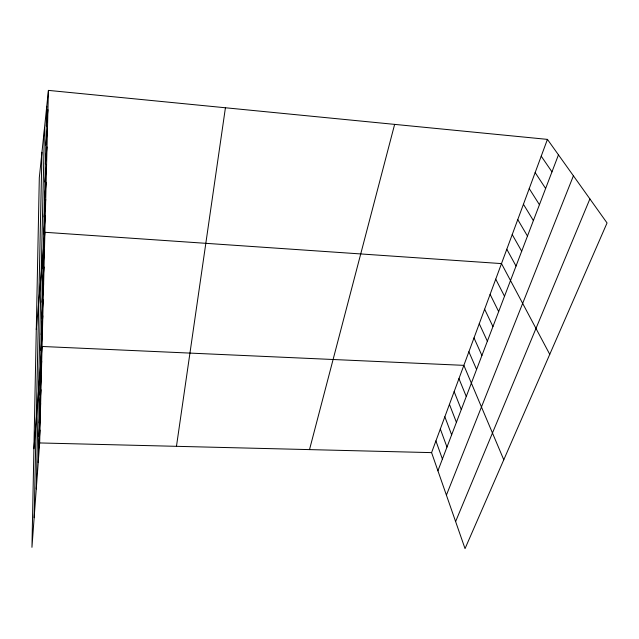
<?xml version="1.0" encoding="UTF-8"?>
<svg xmlns="http://www.w3.org/2000/svg" width="639" height="639" viewBox="0 0 639 639"><rect width="100%" height="100%" fill="white"/><g stroke="black" fill="none" stroke-linecap="round" stroke-linejoin="round"><path stroke-width="0.96" d="M34.139 517.726L41.966 152.234M36.263 488.947L44.49 128.064M38.212 462.572L46.759 106.314M48.42 90.387L39.314 177.618L31.95 547.335L39.666 442.947L48.42 90.387L547.431 139.382L607.05 222.963L465.04 548.613L431.589 452.62L547.431 139.382M38.524 449.664L39.985 430.095M39.163 422.938L40.64 403.497M38.843 436.453L40.305 416.947M39.834 394.934L41.335 375.66M39.498 409.104L40.984 389.742M33.915 448.762L42.062 346.474L463.858 365.356L503.78 459.776M40.185 380.429L41.695 361.243M40.904 350.316L42.438 331.353M41.663 318.669L43.212 299.979M41.279 334.692L42.821 315.858M42.062 302.231L43.62 283.692M42.462 285.361L44.035 266.998M42.877 268.045L44.458 249.865M43.7 233.818L45.297 216.03M36.287 329.588L44.898 232.284L501.495 263.595L549.756 354.349M44.107 216.964L45.712 199.384M44.514 199.68L46.136 182.339M44.946 181.963L46.567 164.862M45.377 163.784L47.014 146.946M45.824 145.125L47.47 128.567M46.288 125.979L47.941 109.724M176.468 446.318L225.423 107.767M309.516 449.6L394.638 124.381M437.923 470.799L558.462 154.846M446.405 495.137L573.415 175.805M455.607 521.56L589.893 198.913M39.666 442.947L431.589 452.62M541.225 156.172L551.968 171.859M535.155 172.57L545.626 188.481M529.228 188.601L539.436 204.712M523.437 204.264L533.381 220.575M517.766 219.592L527.471 236.071M512.222 234.577L521.688 251.231M506.799 249.242L516.032 266.048M495.736 279.155L504.514 296.248M490.113 294.355L498.66 311.584M484.626 309.204L492.949 326.569M479.258 323.725L487.365 341.194M474.01 337.911L481.91 355.492M468.874 351.785L476.582 369.462M458.946 378.631L466.27 396.484M454.145 391.627L461.286 409.543M449.441 404.343L456.414 422.323M444.84 416.788L451.645 434.832M440.327 428.985L446.973 447.076M435.91 440.918L442.404 459.058"/></g></svg>
